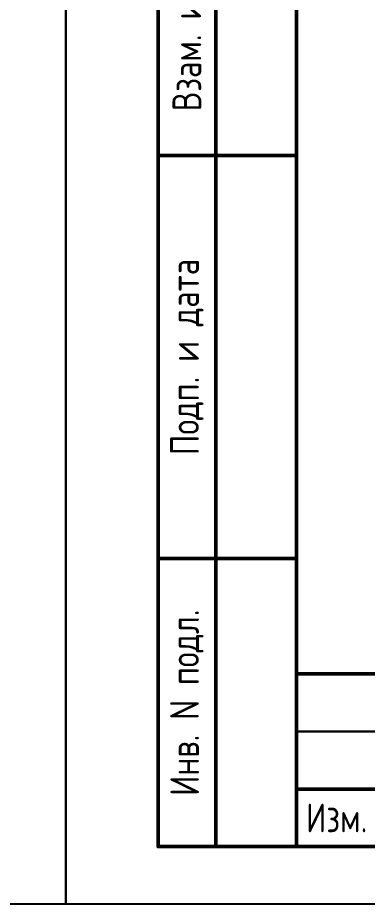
# Model space of a CAD drawing. Header units: millimetres. Extents: x -1117 to 4572, y -90 to 586.
# Drawn here: x -634.2 to -603.8, y 0 to 77 of the extents above; entities that cross this region are included whole.
import ezdxf

# ---------------------------------------------------------------- set-up
doc = ezdxf.new("R2010")
doc.units = ezdxf.units.MM
doc.styles.add('Gost_type_A', font='GOST_A.TTF')

# ---------------------------------------------------------------- blocks, each defined once
blk = doc.blocks.new('Формат_А4')
blk.add_lwpolyline([(0, 297), (0, 0), (-210, 0), (-210, 297)], close=True)
at = {"lineweight": 50}
blk.add_lwpolyline([(-190, 292), (-5, 292), (-5, 5), (-190, 5)], close=True, dxfattribs=at)
blk = doc.blocks.new('Штамп левый нижний')
at = {"lineweight": 50}
for points in [[(-12, 85), (-7, 85), (-7, 60), (-12, 60)], [(-7, 85), (0, 85), (0, 60), (-7, 60)], [(-12, 60), (-7, 60), (-7, 25), (-12, 25)], [(-7, 60), (0, 60), (0, 25), (-7, 25)], [(-12, 25), (-7, 25), (-7, 0), (-12, 0)], [(-7, 25), (0, 25), (0, 0), (-7, 0)]]:
    blk.add_lwpolyline(points, close=True, dxfattribs=at)
at = {"char_height": 2.5, "attachment_point": 5, "rotation": 90, "style": 'Gost_type_A'}
for s, insert, width in [('Взам. инв. №', (-9.5, 72.5), 25), ('Подп. и дата', (-9.5, 42.5), 35), ('Инв. N подл.', (-9.5, 12.5), 25)]:
    blk.add_mtext(s, dxfattribs=dict(at, insert=insert, width=width))
blk = doc.blocks.new('Штамп малый нижний')
at = {"lineweight": 50}
for points in [[(-185, 15), (-178, 15), (-178, 5), (-185, 5)], [(-185, 5), (-178, 5), (-178, 0), (-185, 0)]]:
    blk.add_lwpolyline(points, close=True, dxfattribs=at)
for points in [[(-185, 15), (-178, 15), (-178, 10), (-185, 10)], [(-185, 10), (-178, 10), (-178, 5), (-185, 5)]]:
    blk.add_lwpolyline(points, close=True)
at = {"insert": (-181.5, 2.5), "char_height": 2.5, "width": 7, "attachment_point": 5, "style": 'Gost_type_A'}
blk.add_mtext('Изм.', dxfattribs=at)

msp = doc.modelspace()

# ---------------------------------------------------------------- linework, layer by layer
msp.add_line((-610, 20), (-425, 20))

# ---------------------------------------------------------------- block references
at = {"color": 1}
for name, p in [('Формат_А4', (-630, 0)), ('Формат_А4', (-420, 0)), ('Штамп левый нижний', (-610, 5)), ('Штамп малый нижний', (-425, 5))]:
    msp.add_blockref(name, p, dxfattribs=at)

doc.saveas('drawing.dxf')
